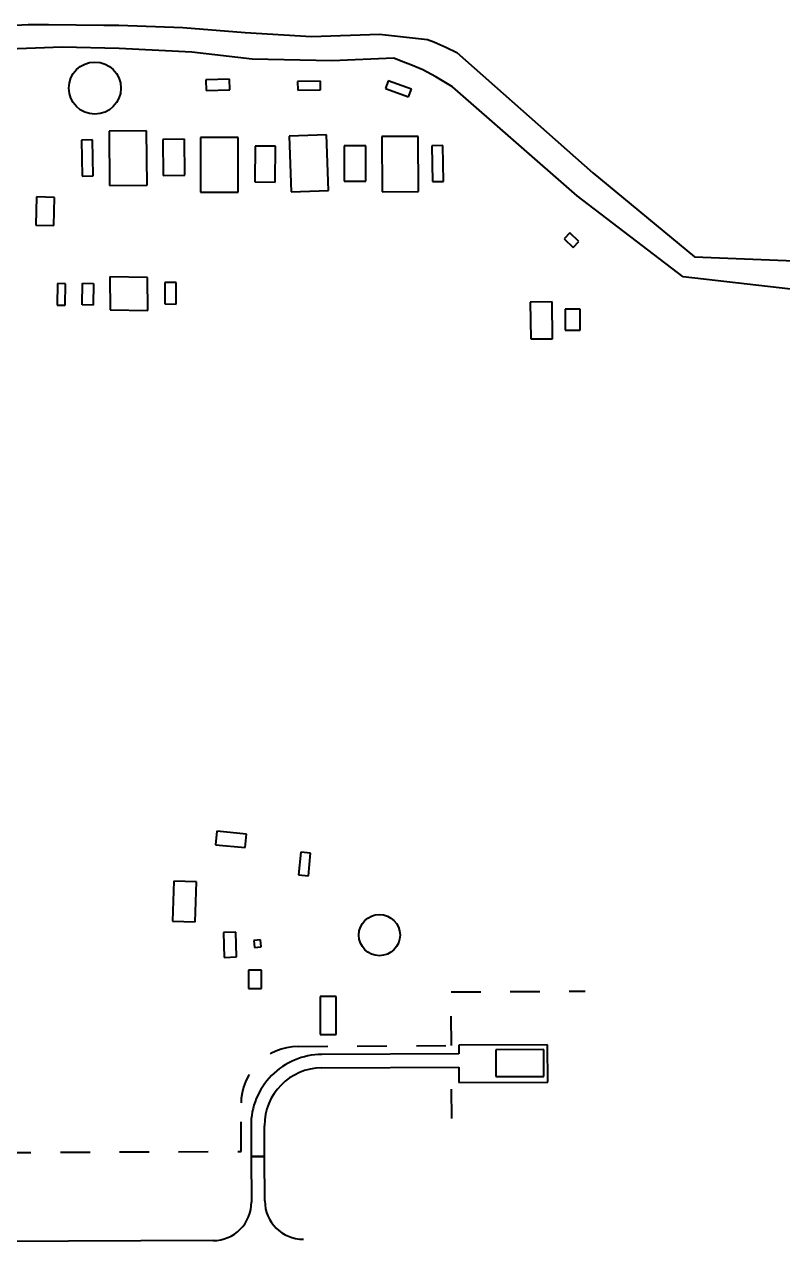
# Model space of a CAD drawing. Header units: metres. Extents: x 625987 to 635197, y 3048449 to 3066446.
# Drawn here: x 634615.686 to 634618.253, y 3063200.99 to 3063205.119 of the extents above; entities that cross this region are included whole.
import ezdxf

# ---------------------------------------------------------------- set-up
doc = ezdxf.new("R2010")
doc.units = ezdxf.units.M
doc.linetypes.add('DASHED', pattern=[0.75, 0.5, -0.25])
for name, color, linetype, lineweight in [('C-BLDG', 253, 'Continuous', 5), ('C-FENC-AIRF-SECU', 253, 'DASHED', 0), ('C-ROAD-AIRF', 253, 'Continuous', 5), ('C-ROAD-LAND', 253, 'Continuous', 9)]:
    doc.layers.add(name, color=color, linetype=linetype, lineweight=lineweight)

msp = doc.modelspace()

# ---------------------------------------------------------------- linework, layer by layer
at = {"layer": 'C-BLDG', "lineweight": 40}
for p, q in [((634616.38, 3063204.9338, 24568986.0801), (634616.2994, 3063204.9314, 24568986.0801)), ((634616.38, 3063204.9338, 24568986.0801), (634616.2994, 3063204.9314, 24568986.0801)), ((634616.2994, 3063204.9314, 24568986.0801), (634616.3005, 3063204.8948, 24568986.0801)), ((634616.2994, 3063204.9314, 24568986.0801), (634616.3005, 3063204.8948, 24568986.0801)), ((634616.3811, 3063204.8972, 24568986.0801), (634616.38, 3063204.9338, 24568986.0801)), ((634616.3811, 3063204.8972, 24568986.0801), (634616.38, 3063204.9338, 24568986.0801)), ((634616.688, 3063204.927, 24568986.0801), (634616.6106, 3063204.9263, 24568986.0801)), ((634616.688, 3063204.927, 24568986.0801), (634616.6106, 3063204.9263, 24568986.0801)), ((634616.6106, 3063204.9263, 24568986.0801), (634616.6109, 3063204.8967, 24568986.0801)), ((634616.6106, 3063204.9263, 24568986.0801), (634616.6109, 3063204.8967, 24568986.0801)), ((634616.6883, 3063204.8974, 24568986.0801), (634616.688, 3063204.927, 24568986.0801)), ((634616.6883, 3063204.8974, 24568986.0801), (634616.688, 3063204.927, 24568986.0801)), ((634616.9174, 3063204.928, 24568986.0801), (634616.9081, 3063204.9023, 24568986.0801)), ((634616.9174, 3063204.928, 24568986.0801), (634616.9081, 3063204.9023, 24568986.0801)), ((634616.9957, 3063204.8997, 24568986.0801), (634616.9174, 3063204.928, 24568986.0801)), ((634616.9957, 3063204.8997, 24568986.0801), (634616.9174, 3063204.928, 24568986.0801)), ((634616.3005, 3063204.8948, 24568986.0801), (634616.3811, 3063204.8972, 24568986.0801)), ((634616.3005, 3063204.8948, 24568986.0801), (634616.3811, 3063204.8972, 24568986.0801)), ((634616.6109, 3063204.8967, 24568986.0801), (634616.6883, 3063204.8974, 24568986.0801)), ((634616.6109, 3063204.8967, 24568986.0801), (634616.6883, 3063204.8974, 24568986.0801)), ((634616.9081, 3063204.9023, 24568986.0801), (634616.9864, 3063204.874, 24568986.0801)), ((634616.9081, 3063204.9023, 24568986.0801), (634616.9864, 3063204.874, 24568986.0801)), ((634616.9864, 3063204.874, 24568986.0801), (634616.9957, 3063204.8997, 24568986.0801)), ((634616.9864, 3063204.874, 24568986.0801), (634616.9957, 3063204.8997, 24568986.0801)), ((634616.0995, 3063204.7584, 24568986.0801), (634615.9724, 3063204.7574, 24568986.0801)), ((634616.0995, 3063204.7584, 24568986.0801), (634615.9724, 3063204.7574, 24568986.0801)), ((634615.9724, 3063204.7574, 24568986.0801), (634615.9739, 3063204.5738, 24568986.0801)), ((634615.9724, 3063204.7574, 24568986.0801), (634615.9739, 3063204.5738, 24568986.0801)), ((634616.101, 3063204.5748, 24568986.0801), (634616.0995, 3063204.7584, 24568986.0801)), ((634616.101, 3063204.5748, 24568986.0801), (634616.0995, 3063204.7584, 24568986.0801)), ((634615.9166, 3063204.7281, 24568986.0801), (634615.8793, 3063204.7275, 24568986.0801)), ((634615.9166, 3063204.7281, 24568986.0801), (634615.8793, 3063204.7275, 24568986.0801)), ((634615.8793, 3063204.7275, 24568986.0801), (634615.8814, 3063204.6057, 24568986.0801)), ((634615.8793, 3063204.7275, 24568986.0801), (634615.8814, 3063204.6057, 24568986.0801)), ((634615.9187, 3063204.6063, 24568986.0801), (634615.9166, 3063204.7281, 24568986.0801)), ((634615.9187, 3063204.6063, 24568986.0801), (634615.9166, 3063204.7281, 24568986.0801)), ((634616.2276, 3063204.7303, 24568986.0801), (634616.1543, 3063204.7294, 24568986.0801)), ((634616.2276, 3063204.7303, 24568986.0801), (634616.1543, 3063204.7294, 24568986.0801)), ((634616.1543, 3063204.7294, 24568986.0801), (634616.1558, 3063204.6077, 24568986.0801)), ((634616.1543, 3063204.7294, 24568986.0801), (634616.1558, 3063204.6077, 24568986.0801)), ((634616.2291, 3063204.6086, 24568986.0801), (634616.2276, 3063204.7303, 24568986.0801)), ((634616.2291, 3063204.6086, 24568986.0801), (634616.2276, 3063204.7303, 24568986.0801)), ((634616.4096, 3063204.7359, 24568986.0801), (634616.2822, 3063204.7358, 24568986.0801)), ((634616.4096, 3063204.7359, 24568986.0801), (634616.2822, 3063204.7358, 24568986.0801)), ((634616.2822, 3063204.7358, 24568986.0801), (634616.2822, 3063204.5514, 24568986.0801)), ((634616.2822, 3063204.7358, 24568986.0801), (634616.2822, 3063204.5514, 24568986.0801)), ((634616.4097, 3063204.5515, 24568986.0801), (634616.4096, 3063204.7359, 24568986.0801)), ((634616.4097, 3063204.5515, 24568986.0801), (634616.4096, 3063204.7359, 24568986.0801)), ((634616.4667, 3063204.7074, 24568986.0801), (634616.4657, 3063204.5861, 24568986.0801)), ((634616.4667, 3063204.7074, 24568986.0801), (634616.4657, 3063204.5861, 24568986.0801)), ((634616.5362, 3063204.7069, 24568986.0801), (634616.4667, 3063204.7074, 24568986.0801)), ((634616.5362, 3063204.7069, 24568986.0801), (634616.4667, 3063204.7074, 24568986.0801)), ((634616.5352, 3063204.5855, 24568986.0801), (634616.5362, 3063204.7069, 24568986.0801)), ((634616.5352, 3063204.5855, 24568986.0801), (634616.5362, 3063204.7069, 24568986.0801)), ((634616.7087, 3063204.7451, 24568986.0801), (634616.5826, 3063204.7407, 24568986.0801)), ((634616.7087, 3063204.7451, 24568986.0801), (634616.5826, 3063204.7407, 24568986.0801)), ((634616.5826, 3063204.7407, 24568986.0801), (634616.5893, 3063204.552, 24568986.0801)), ((634616.5826, 3063204.7407, 24568986.0801), (634616.5893, 3063204.552, 24568986.0801)), ((634616.7154, 3063204.5565, 24568986.0801), (634616.7087, 3063204.7451, 24568986.0801)), ((634616.7154, 3063204.5565, 24568986.0801), (634616.7087, 3063204.7451, 24568986.0801)), ((634616.8413, 3063204.7086, 24568986.0801), (634616.7683, 3063204.7084, 24568986.0801)), ((634616.8413, 3063204.7086, 24568986.0801), (634616.7683, 3063204.7084, 24568986.0801)), ((634616.7683, 3063204.7084, 24568986.0801), (634616.7687, 3063204.5881, 24568986.0801)), ((634616.7683, 3063204.7084, 24568986.0801), (634616.7687, 3063204.5881, 24568986.0801)), ((634616.8417, 3063204.5883, 24568986.0801), (634616.8413, 3063204.7086, 24568986.0801)), ((634616.8417, 3063204.5883, 24568986.0801), (634616.8413, 3063204.7086, 24568986.0801)), ((634617.0193, 3063204.7396, 24568986.0801), (634616.8962, 3063204.7392, 24568986.0801)), ((634617.0193, 3063204.7396, 24568986.0801), (634616.8962, 3063204.7392, 24568986.0801)), ((634616.8962, 3063204.7392, 24568986.0801), (634616.8969, 3063204.5528, 24568986.0801)), ((634616.8962, 3063204.7392, 24568986.0801), (634616.8969, 3063204.5528, 24568986.0801)), ((634617.02, 3063204.5532, 24568986.0801), (634617.0193, 3063204.7396, 24568986.0801)), ((634617.02, 3063204.5532, 24568986.0801), (634617.0193, 3063204.7396, 24568986.0801)), ((634617.1018, 3063204.7091, 24568986.0801), (634617.0653, 3063204.7084, 24568986.0801)), ((634617.1018, 3063204.7091, 24568986.0801), (634617.0653, 3063204.7084, 24568986.0801)), ((634617.0653, 3063204.7084, 24568986.0801), (634617.0676, 3063204.587, 24568986.0801)), ((634617.0653, 3063204.7084, 24568986.0801), (634617.0676, 3063204.587, 24568986.0801)), ((634617.104, 3063204.5877, 24568986.0801), (634617.1018, 3063204.7091, 24568986.0801)), ((634617.104, 3063204.5877, 24568986.0801), (634617.1018, 3063204.7091, 24568986.0801)), ((634615.8814, 3063204.6057, 24568986.0801), (634615.9187, 3063204.6063, 24568986.0801)), ((634615.8814, 3063204.6057, 24568986.0801), (634615.9187, 3063204.6063, 24568986.0801)), ((634616.1558, 3063204.6077, 24568986.0801), (634616.2291, 3063204.6086, 24568986.0801)), ((634616.1558, 3063204.6077, 24568986.0801), (634616.2291, 3063204.6086, 24568986.0801)), ((634616.4657, 3063204.5861, 24568986.0801), (634616.5352, 3063204.5855, 24568986.0801)), ((634616.4657, 3063204.5861, 24568986.0801), (634616.5352, 3063204.5855, 24568986.0801)), ((634616.7687, 3063204.5881, 24568986.0801), (634616.8417, 3063204.5883, 24568986.0801)), ((634616.7687, 3063204.5881, 24568986.0801), (634616.8417, 3063204.5883, 24568986.0801)), ((634617.0676, 3063204.587, 24568986.0801), (634617.104, 3063204.5877, 24568986.0801)), ((634617.0676, 3063204.587, 24568986.0801), (634617.104, 3063204.5877, 24568986.0801)), ((634615.9739, 3063204.5738, 24568986.0801), (634616.101, 3063204.5748, 24568986.0801)), ((634615.9739, 3063204.5738, 24568986.0801), (634616.101, 3063204.5748, 24568986.0801)), ((634616.2822, 3063204.5514, 24568986.0801), (634616.4097, 3063204.5515, 24568986.0801)), ((634616.2822, 3063204.5514, 24568986.0801), (634616.4097, 3063204.5515, 24568986.0801)), ((634616.5893, 3063204.552, 24568986.0801), (634616.7154, 3063204.5565, 24568986.0801)), ((634616.5893, 3063204.552, 24568986.0801), (634616.7154, 3063204.5565, 24568986.0801)), ((634616.8969, 3063204.5528, 24568986.0801), (634617.02, 3063204.5532, 24568986.0801)), ((634616.8969, 3063204.5528, 24568986.0801), (634617.02, 3063204.5532, 24568986.0801)), ((634615.7263, 3063204.5351, 24568986.0801), (634615.7239, 3063204.4399, 24568986.0801)), ((634615.7263, 3063204.5351, 24568986.0801), (634615.7239, 3063204.4399, 24568986.0801)), ((634615.7879, 3063204.5336, 24568986.0801), (634615.7263, 3063204.5351, 24568986.0801)), ((634615.7879, 3063204.5336, 24568986.0801), (634615.7263, 3063204.5351, 24568986.0801)), ((634615.7856, 3063204.4384, 24568986.0801), (634615.7879, 3063204.5336, 24568986.0801)), ((634615.7856, 3063204.4384, 24568986.0801), (634615.7879, 3063204.5336, 24568986.0801)), ((634615.7239, 3063204.4399, 24568986.0801), (634615.7856, 3063204.4384, 24568986.0801)), ((634615.7239, 3063204.4399, 24568986.0801), (634615.7856, 3063204.4384, 24568986.0801)), ((634617.5325, 3063204.4133, 24568986.0801), (634617.5132, 3063204.3933, 24568986.0801)), ((634617.5325, 3063204.4133, 24568986.0801), (634617.5132, 3063204.3933, 24568986.0801)), ((634617.5132, 3063204.3933, 24568986.0801), (634617.5431, 3063204.3645, 24568986.0801)), ((634617.5132, 3063204.3933, 24568986.0801), (634617.5431, 3063204.3645, 24568986.0801)), ((634617.5624, 3063204.3845, 24568986.0801), (634617.5325, 3063204.4133, 24568986.0801)), ((634617.5624, 3063204.3845, 24568986.0801), (634617.5325, 3063204.4133, 24568986.0801)), ((634617.5431, 3063204.3645, 24568986.0801), (634617.5624, 3063204.3845, 24568986.0801)), ((634617.5431, 3063204.3645, 24568986.0801), (634617.5624, 3063204.3845, 24568986.0801)), ((634615.9749, 3063204.2653, 24568986.0801), (634615.9764, 3063204.1528, 24568986.0801)), ((634616.102, 3063204.263, 24568986.0801), (634615.9749, 3063204.2653, 24568986.0801)), ((634615.9749, 3063204.2653, 24568986.0801), (634615.9764, 3063204.1528, 24568986.0801)), ((634616.102, 3063204.263, 24568986.0801), (634615.9749, 3063204.2653, 24568986.0801)), ((634616.1035, 3063204.1505, 24568986.0801), (634616.102, 3063204.263, 24568986.0801)), ((634616.1035, 3063204.1505, 24568986.0801), (634616.102, 3063204.263, 24568986.0801)), ((634615.7976, 3063204.2418, 24568986.0801), (634615.7966, 3063204.1685, 24568986.0801)), ((634615.7976, 3063204.2418, 24568986.0801), (634615.7966, 3063204.1685, 24568986.0801)), ((634615.8245, 3063204.2414, 24568986.0801), (634615.7976, 3063204.2418, 24568986.0801)), ((634615.8245, 3063204.2414, 24568986.0801), (634615.7976, 3063204.2418, 24568986.0801)), ((634615.8235, 3063204.1689, 24568986.0801), (634615.8245, 3063204.2414, 24568986.0801)), ((634615.8235, 3063204.1689, 24568986.0801), (634615.8245, 3063204.2414, 24568986.0801)), ((634615.8809, 3063204.1698, 24568986.0801), (634615.8823, 3063204.2431, 24568986.0801)), ((634615.8809, 3063204.1698, 24568986.0801), (634615.8823, 3063204.2431, 24568986.0801)), ((634615.8823, 3063204.2431, 24568986.0801), (634615.9198, 3063204.2424, 24568986.0801)), ((634615.8823, 3063204.2431, 24568986.0801), (634615.9198, 3063204.2424, 24568986.0801)), ((634615.9198, 3063204.2424, 24568986.0801), (634615.9181, 3063204.1691, 24568986.0801)), ((634615.9198, 3063204.2424, 24568986.0801), (634615.9181, 3063204.1691, 24568986.0801)), ((634616.1616, 3063204.2461, 24568986.0801), (634616.1616, 3063204.173, 24568986.0801)), ((634616.1994, 3063204.2452, 24568986.0801), (634616.1616, 3063204.2461, 24568986.0801)), ((634616.1616, 3063204.2461, 24568986.0801), (634616.1616, 3063204.173, 24568986.0801)), ((634616.1994, 3063204.2452, 24568986.0801), (634616.1616, 3063204.2461, 24568986.0801)), ((634616.1995, 3063204.1721, 24568986.0801), (634616.1994, 3063204.2452, 24568986.0801)), ((634616.1995, 3063204.1721, 24568986.0801), (634616.1994, 3063204.2452, 24568986.0801)), ((634615.9181, 3063204.1691, 24568986.0801), (634615.8809, 3063204.1698, 24568986.0801)), ((634615.9181, 3063204.1691, 24568986.0801), (634615.8809, 3063204.1698, 24568986.0801)), ((634616.1616, 3063204.173, 24568986.0801), (634616.1995, 3063204.1721, 24568986.0801)), ((634616.1616, 3063204.173, 24568986.0801), (634616.1995, 3063204.1721, 24568986.0801)), ((634617.4728, 3063204.18, 24568986.0801), (634617.3984, 3063204.1794, 24568986.0801)), ((634617.4728, 3063204.18, 24568986.0801), (634617.3984, 3063204.1794, 24568986.0801)), ((634617.3984, 3063204.1794, 24568986.0801), (634617.3997, 3063204.0545, 24568986.0801)), ((634617.3984, 3063204.1794, 24568986.0801), (634617.3997, 3063204.0545, 24568986.0801)), ((634617.4741, 3063204.0552, 24568986.0801), (634617.4728, 3063204.18, 24568986.0801)), ((634617.4741, 3063204.0552, 24568986.0801), (634617.4728, 3063204.18, 24568986.0801)), ((634615.7966, 3063204.1685, 24568986.0801), (634615.8235, 3063204.1689, 24568986.0801)), ((634615.7966, 3063204.1685, 24568986.0801), (634615.8235, 3063204.1689, 24568986.0801)), ((634615.9764, 3063204.1528, 24568986.0801), (634616.1035, 3063204.1505, 24568986.0801)), ((634615.9764, 3063204.1528, 24568986.0801), (634616.1035, 3063204.1505, 24568986.0801)), ((634617.5163, 3063204.155, 24568986.0801), (634617.5161, 3063204.0843, 24568986.0801)), ((634617.5163, 3063204.155, 24568986.0801), (634617.5161, 3063204.0843, 24568986.0801)), ((634617.5674, 3063204.1548, 24568986.0801), (634617.5163, 3063204.155, 24568986.0801)), ((634617.5674, 3063204.1548, 24568986.0801), (634617.5163, 3063204.155, 24568986.0801)), ((634617.5672, 3063204.0842, 24568986.0801), (634617.5674, 3063204.1548, 24568986.0801)), ((634617.5672, 3063204.0842, 24568986.0801), (634617.5674, 3063204.1548, 24568986.0801)), ((634617.3997, 3063204.0545, 24568986.0801), (634617.4741, 3063204.0552, 24568986.0801)), ((634617.3997, 3063204.0545, 24568986.0801), (634617.4741, 3063204.0552, 24568986.0801)), ((634617.5161, 3063204.0843, 24568986.0801), (634617.5672, 3063204.0842, 24568986.0801)), ((634617.5161, 3063204.0843, 24568986.0801), (634617.5672, 3063204.0842, 24568986.0801)), ((634616.3373, 3063202.3885, 24568986.0801), (634616.333, 3063202.3428, 24568986.0801)), ((634616.3373, 3063202.3885, 24568986.0801), (634616.333, 3063202.3428, 24568986.0801)), ((634616.4377, 3063202.379, 24568986.0801), (634616.3373, 3063202.3885, 24568986.0801)), ((634616.4377, 3063202.379, 24568986.0801), (634616.3373, 3063202.3885, 24568986.0801)), ((634616.4334, 3063202.3334, 24568986.0801), (634616.4377, 3063202.379, 24568986.0801)), ((634616.4334, 3063202.3334, 24568986.0801), (634616.4377, 3063202.379, 24568986.0801)), ((634616.333, 3063202.3428, 24568986.0801), (634616.4334, 3063202.3334, 24568986.0801)), ((634616.333, 3063202.3428, 24568986.0801), (634616.4334, 3063202.3334, 24568986.0801)), ((634616.6219, 3063202.318, 24568986.0801), (634616.6142, 3063202.2409, 24568986.0801)), ((634616.6219, 3063202.318, 24568986.0801), (634616.6142, 3063202.2409, 24568986.0801)), ((634616.6548, 3063202.3148, 24568986.0801), (634616.6219, 3063202.318, 24568986.0801)), ((634616.6548, 3063202.3148, 24568986.0801), (634616.6219, 3063202.318, 24568986.0801)), ((634616.6471, 3063202.2376, 24568986.0801), (634616.6548, 3063202.3148, 24568986.0801)), ((634616.6471, 3063202.2376, 24568986.0801), (634616.6548, 3063202.3148, 24568986.0801)), ((634616.6142, 3063202.2409, 24568986.0801), (634616.6471, 3063202.2376, 24568986.0801)), ((634616.6142, 3063202.2409, 24568986.0801), (634616.6471, 3063202.2376, 24568986.0801)), ((634616.1916, 3063202.2202, 24568986.0801), (634616.1875, 3063202.0838, 24568986.0801)), ((634616.1916, 3063202.2202, 24568986.0801), (634616.1875, 3063202.0838, 24568986.0801)), ((634616.268, 3063202.2179, 24568986.0801), (634616.1916, 3063202.2202, 24568986.0801)), ((634616.268, 3063202.2179, 24568986.0801), (634616.1916, 3063202.2202, 24568986.0801)), ((634616.2639, 3063202.0815, 24568986.0801), (634616.268, 3063202.2179, 24568986.0801)), ((634616.2639, 3063202.0815, 24568986.0801), (634616.268, 3063202.2179, 24568986.0801)), ((634616.1875, 3063202.0838, 24568986.0801), (634616.2639, 3063202.0815, 24568986.0801)), ((634616.1875, 3063202.0838, 24568986.0801), (634616.2639, 3063202.0815, 24568986.0801)), ((634616.4016, 3063202.0467, 24568986.0801), (634616.3593, 3063202.0454, 24568986.0801)), ((634616.4016, 3063202.0467, 24568986.0801), (634616.3593, 3063202.0454, 24568986.0801)), ((634616.3593, 3063202.0454, 24568986.0801), (634616.3619, 3063201.9619, 24568986.0801)), ((634616.3593, 3063202.0454, 24568986.0801), (634616.3619, 3063201.9619, 24568986.0801)), ((634616.4043, 3063201.9632, 24568986.0801), (634616.4016, 3063202.0467, 24568986.0801)), ((634616.4043, 3063201.9632, 24568986.0801), (634616.4016, 3063202.0467, 24568986.0801)), ((634616.4852, 3063202.0216, 24568986.0801), (634616.462, 3063202.0193, 24568986.0801)), ((634616.4852, 3063202.0216, 24568986.0801), (634616.462, 3063202.0193, 24568986.0801)), ((634616.462, 3063202.0193, 24568986.0801), (634616.4644, 3063201.9954, 24568986.0801)), ((634616.462, 3063202.0193, 24568986.0801), (634616.4644, 3063201.9954, 24568986.0801)), ((634616.4644, 3063201.9954, 24568986.0801), (634616.4875, 3063201.9977, 24568986.0801)), ((634616.4644, 3063201.9954, 24568986.0801), (634616.4875, 3063201.9977, 24568986.0801)), ((634616.4875, 3063201.9977, 24568986.0801), (634616.4852, 3063202.0216, 24568986.0801)), ((634616.4875, 3063201.9977, 24568986.0801), (634616.4852, 3063202.0216, 24568986.0801)), ((634616.3619, 3063201.9619, 24568986.0801), (634616.4043, 3063201.9632, 24568986.0801)), ((634616.3619, 3063201.9619, 24568986.0801), (634616.4043, 3063201.9632, 24568986.0801)), ((634616.488, 3063201.918, 24568986.0801), (634616.4443, 3063201.918, 24568986.0801)), ((634616.4443, 3063201.918, 24568986.0801), (634616.4443, 3063201.8559, 24568986.0801)), ((634616.488, 3063201.918, 24568986.0801), (634616.4443, 3063201.918, 24568986.0801)), ((634616.4443, 3063201.918, 24568986.0801), (634616.4443, 3063201.8559, 24568986.0801)), ((634616.488, 3063201.8559, 24568986.0801), (634616.488, 3063201.918, 24568986.0801)), ((634616.488, 3063201.8559, 24568986.0801), (634616.488, 3063201.918, 24568986.0801)), ((634616.4443, 3063201.8559, 24568986.0801), (634616.488, 3063201.8559, 24568986.0801)), ((634616.4443, 3063201.8559, 24568986.0801), (634616.488, 3063201.8559, 24568986.0801)), ((634616.7413, 3063201.8297, 24568986.0801), (634616.6867, 3063201.8297, 24568986.0801)), ((634616.6867, 3063201.8297, 24568986.0801), (634616.687, 3063201.7003, 24568986.0801)), ((634616.7413, 3063201.8297, 24568986.0801), (634616.6867, 3063201.8297, 24568986.0801)), ((634616.6867, 3063201.8297, 24568986.0801), (634616.687, 3063201.7003, 24568986.0801)), ((634616.7415, 3063201.7004, 24568986.0801), (634616.7413, 3063201.8297, 24568986.0801)), ((634616.7415, 3063201.7004, 24568986.0801), (634616.7413, 3063201.8297, 24568986.0801)), ((634616.687, 3063201.7003, 24568986.0801), (634616.7415, 3063201.7004, 24568986.0801)), ((634616.687, 3063201.7003, 24568986.0801), (634616.7415, 3063201.7004, 24568986.0801)), ((634617.444, 3063201.6497, 24568986.0801), (634617.2815, 3063201.6487, 24568986.0801)), ((634617.444, 3063201.6497, 24568986.0801), (634617.2815, 3063201.6487, 24568986.0801)), ((634617.2815, 3063201.6487, 24568986.0801), (634617.2821, 3063201.5582, 24568986.0801)), ((634617.2815, 3063201.6487, 24568986.0801), (634617.2821, 3063201.5582, 24568986.0801)), ((634617.4447, 3063201.5591, 24568986.0801), (634617.444, 3063201.6497, 24568986.0801)), ((634617.4447, 3063201.5591, 24568986.0801), (634617.444, 3063201.6497, 24568986.0801)), ((634617.2821, 3063201.5582, 24568986.0801), (634617.4447, 3063201.5591, 24568986.0801)), ((634617.2821, 3063201.5582, 24568986.0801), (634617.4447, 3063201.5591, 24568986.0801))]:
    msp.add_line(p, q, dxfattribs=at)
for centre, major_axis, start_param, end_param in [((634615.9243, 3063204.9035, 24568986.0801), (0.0624, 0.0624), 5.497787, 11.780972), ((634615.9243, 3063204.9035, 24568986.0801), (0.0624, 0.0624), 5.497787, 11.780972), ((634616.8877, 3063202.037, 24568986.0801), (-0.0492, 0.0492), 3.926991, 10.210176), ((634616.8877, 3063202.037, 24568986.0801), (-0.0492, 0.0492), 3.926991, 10.210176)]:
    msp.add_ellipse(centre, major_axis=major_axis, ratio=1, start_param=start_param, end_param=end_param, dxfattribs=at)
at = {"layer": 'C-FENC-AIRF-SECU', "lineweight": 40, "ltscale": 0.2}
for p, q in [((634617.1304, 3063201.8452, 24568986.0801), (634617.5846, 3063201.8474, 24568986.0801)), ((634617.1304, 3063201.8452, 24568986.0801), (634617.5846, 3063201.8474, 24568986.0801)), ((634617.1313, 3063201.6633, 24568986.0801), (634617.1304, 3063201.8452, 24568986.0801)), ((634617.1313, 3063201.6633, 24568986.0801), (634617.1304, 3063201.8452, 24568986.0801)), ((634616.6127, 3063201.6602, 24568986.0801), (634617.1313, 3063201.6633, 24568986.0801)), ((634616.6127, 3063201.6602, 24568986.0801), (634617.1313, 3063201.6633, 24568986.0801)), ((634617.1324, 3063201.4163, 24568986.0801), (634617.1316, 3063201.5897, 24568986.0801)), ((634617.1324, 3063201.4163, 24568986.0801), (634617.1316, 3063201.5897, 24568986.0801)), ((634616.4197, 3063201.3052, 24568986.0801), (634616.4189, 3063201.4643, 24568986.0801)), ((634616.4197, 3063201.3052, 24568986.0801), (634616.4189, 3063201.4643, 24568986.0801)), ((634613.0079, 3063201.289, 24568986.0801), (634616.4197, 3063201.3052, 24568986.0801)), ((634613.0079, 3063201.289, 24568986.0801), (634616.4197, 3063201.3052, 24568986.0801))]:
    msp.add_line(p, q, dxfattribs=at)
msp.add_ellipse((634616.6139, 3063201.4652, 24568986.0801), major_axis=(-0.1378, 0.1378), ratio=1, start_param=-0.779426, end_param=0.790136, dxfattribs=at)
msp.add_ellipse((634616.6139, 3063201.4652, 24568986.0801), major_axis=(-0.1378, 0.1378), ratio=1, start_param=-0.779426, end_param=0.790136, dxfattribs=at)
at = {"layer": 'C-ROAD-AIRF', "lineweight": 40}
for p, q in [((634617.4568, 3063201.6657, 24568986.0801), (634617.1563, 3063201.6643, 24568986.0801)), ((634617.4568, 3063201.6657, 24568986.0801), (634617.1563, 3063201.6643, 24568986.0801)), ((634617.1563, 3063201.6643, 24568986.0801), (634617.1564, 3063201.6353, 24568986.0801)), ((634617.1563, 3063201.6643, 24568986.0801), (634617.1564, 3063201.6353, 24568986.0801)), ((634617.4574, 3063201.5393, 24568986.0801), (634617.4568, 3063201.6657, 24568986.0801)), ((634617.4574, 3063201.5393, 24568986.0801), (634617.4568, 3063201.6657, 24568986.0801)), ((634617.1564, 3063201.6353, 24568986.0801), (634616.6922, 3063201.6331, 24568986.0801)), ((634617.1564, 3063201.6353, 24568986.0801), (634616.6922, 3063201.6331, 24568986.0801)), ((634616.6924, 3063201.5876, 24568986.0801), (634617.1566, 3063201.5898, 24568986.0801)), ((634616.6924, 3063201.5876, 24568986.0801), (634617.1566, 3063201.5898, 24568986.0801)), ((634617.1566, 3063201.5898, 24568986.0801), (634617.1569, 3063201.5379, 24568986.0801)), ((634617.1566, 3063201.5898, 24568986.0801), (634617.1569, 3063201.5379, 24568986.0801)), ((634617.1569, 3063201.5379, 24568986.0801), (634617.4574, 3063201.5393, 24568986.0801)), ((634617.1569, 3063201.5379, 24568986.0801), (634617.4574, 3063201.5393, 24568986.0801)), ((634616.4529, 3063201.3916, 24568986.0801), (634616.4534, 3063201.288, 24568986.0801)), ((634616.4529, 3063201.3916, 24568986.0801), (634616.4534, 3063201.288, 24568986.0801)), ((634616.4989, 3063201.2882, 24568986.0801), (634616.4984, 3063201.3918, 24568986.0801)), ((634616.4989, 3063201.2882, 24568986.0801), (634616.4984, 3063201.3918, 24568986.0801)), ((634616.4989, 3063201.2882, 24568986.0801), (634616.4534, 3063201.288, 24568986.0801)), ((634616.4534, 3063201.288, 24568986.0801), (634616.4989, 3063201.2882, 24568986.0801)), ((634616.4989, 3063201.2882, 24568986.0801), (634616.4534, 3063201.288, 24568986.0801)), ((634616.4534, 3063201.288, 24568986.0801), (634616.4989, 3063201.2882, 24568986.0801)), ((634616.4534, 3063201.288, 24568986.0801), (634616.4541, 3063201.1339, 24568986.0801)), ((634616.4534, 3063201.288, 24568986.0801), (634616.4541, 3063201.1339, 24568986.0801)), ((634616.4996, 3063201.1374, 24568986.0801), (634616.4989, 3063201.2882, 24568986.0801)), ((634616.4996, 3063201.1374, 24568986.0801), (634616.4989, 3063201.2882, 24568986.0801)), ((634616.3248, 3063201.0033, 24568986.0801), (634613.3393, 3063200.9898, 24568986.0801)), ((634616.3248, 3063201.0033, 24568986.0801), (634613.3393, 3063200.9898, 24568986.0801))]:
    msp.add_line(p, q, dxfattribs=at)
for centre, major_axis, start_param, end_param in [((634616.6933, 3063201.3927, 24568986.0801), (0.17, 0.17), 0.790136, 2.360933), ((634616.6933, 3063201.3927, 24568986.0801), (0.17, 0.17), 0.790136, 2.360933), ((634616.6933, 3063201.3927, 24568986.0801), (-0.1378, 0.1378), -0.780661, 0.790135), ((634616.6933, 3063201.3927, 24568986.0801), (-0.1378, 0.1378), -0.780661, 0.790135), ((634616.3242, 3063201.1332, 24568986.0801), (0.0919, 0.0919), 3.931474, 5.502525), ((634616.3242, 3063201.1332, 24568986.0801), (0.0919, 0.0919), 3.931474, 5.502525), ((634616.6297, 3063201.138, 24568986.0801), (-0.092, 0.092), 0.790489, 2.360082), ((634616.6297, 3063201.138, 24568986.0801), (-0.092, 0.092), 0.790489, 2.360082)]:
    msp.add_ellipse(centre, major_axis=major_axis, ratio=1, start_param=start_param, end_param=end_param, dxfattribs=at)
at = {"layer": 'C-ROAD-LAND', "lineweight": 40}
for p, q in [((634615.4133, 3063205.1037, 24568986.0801), (634615.6984, 3063205.119, 24568986.0801)), ((634615.4133, 3063205.1037, 24568986.0801), (634615.6984, 3063205.119, 24568986.0801)), ((634615.6984, 3063205.119, 24568986.0801), (634615.7669, 3063205.1185, 24568986.0801)), ((634615.6984, 3063205.119, 24568986.0801), (634615.7669, 3063205.1185, 24568986.0801)), ((634615.7669, 3063205.1185, 24568986.0801), (634615.9551, 3063205.1161, 24568986.0801)), ((634615.7669, 3063205.1185, 24568986.0801), (634615.9551, 3063205.1161, 24568986.0801)), ((634615.9551, 3063205.1161, 24568986.0801), (634616.0056, 3063205.1168, 24568986.0801)), ((634615.9551, 3063205.1161, 24568986.0801), (634616.0056, 3063205.1168, 24568986.0801)), ((634616.0056, 3063205.1168, 24568986.0801), (634616.2218, 3063205.109, 24568986.0801)), ((634616.0056, 3063205.1168, 24568986.0801), (634616.2218, 3063205.109, 24568986.0801)), ((634616.2218, 3063205.109, 24568986.0801), (634616.4335, 3063205.0913, 24568986.0801)), ((634616.2218, 3063205.109, 24568986.0801), (634616.4335, 3063205.0913, 24568986.0801)), ((634616.4335, 3063205.0913, 24568986.0801), (634616.6579, 3063205.0776, 24568986.0801)), ((634616.4335, 3063205.0913, 24568986.0801), (634616.6579, 3063205.0776, 24568986.0801)), ((634616.6579, 3063205.0776, 24568986.0801), (634616.8883, 3063205.0854, 24568986.0801)), ((634616.6579, 3063205.0776, 24568986.0801), (634616.8883, 3063205.0854, 24568986.0801)), ((634616.8883, 3063205.0854, 24568986.0801), (634617.0505, 3063205.0677, 24568986.0801)), ((634616.8883, 3063205.0854, 24568986.0801), (634617.0505, 3063205.0677, 24568986.0801)), ((634615.814, 3063205.0418, 24568986.0801), (634615.601, 3063205.0339, 24568986.0801)), ((634615.814, 3063205.0418, 24568986.0801), (634615.601, 3063205.0339, 24568986.0801)), ((634616.0061, 3063205.038, 24568986.0801), (634615.814, 3063205.0418, 24568986.0801)), ((634616.0061, 3063205.038, 24568986.0801), (634615.814, 3063205.0418, 24568986.0801)), ((634616.2521, 3063205.0248, 24568986.0801), (634616.0061, 3063205.038, 24568986.0801)), ((634616.2521, 3063205.0248, 24568986.0801), (634616.0061, 3063205.038, 24568986.0801)), ((634617.0505, 3063205.0677, 24568986.0801), (634617.0716, 3063205.0604, 24568986.0801)), ((634617.0505, 3063205.0677, 24568986.0801), (634617.0716, 3063205.0604, 24568986.0801)), ((634617.0716, 3063205.0604, 24568986.0801), (634617.112, 3063205.0415, 24568986.0801)), ((634617.0716, 3063205.0604, 24568986.0801), (634617.112, 3063205.0415, 24568986.0801)), ((634617.112, 3063205.0415, 24568986.0801), (634617.1492, 3063205.0238, 24568986.0801)), ((634617.112, 3063205.0415, 24568986.0801), (634617.1492, 3063205.0238, 24568986.0801)), ((634616.4573, 3063205.0008, 24568986.0801), (634616.2521, 3063205.0248, 24568986.0801)), ((634616.4573, 3063205.0008, 24568986.0801), (634616.2521, 3063205.0248, 24568986.0801)), ((634616.7274, 3063204.9955, 24568986.0801), (634616.4573, 3063205.0008, 24568986.0801)), ((634616.7274, 3063204.9955, 24568986.0801), (634616.4573, 3063205.0008, 24568986.0801)), ((634616.9368, 3063205.0043, 24568986.0801), (634616.7274, 3063204.9955, 24568986.0801)), ((634616.9368, 3063205.0043, 24568986.0801), (634616.7274, 3063204.9955, 24568986.0801)), ((634616.9669, 3063204.9923, 24568986.0801), (634616.9368, 3063205.0043, 24568986.0801)), ((634616.9669, 3063204.9923, 24568986.0801), (634616.9368, 3063205.0043, 24568986.0801)), ((634617.1492, 3063205.0238, 24568986.0801), (634617.6096, 3063204.6171, 24568986.0801)), ((634617.1492, 3063205.0238, 24568986.0801), (634617.6096, 3063204.6171, 24568986.0801)), ((634616.9944, 3063204.982, 24568986.0801), (634616.9669, 3063204.9923, 24568986.0801)), ((634616.9944, 3063204.982, 24568986.0801), (634616.9669, 3063204.9923, 24568986.0801)), ((634617.0342, 3063204.9648, 24568986.0801), (634616.9944, 3063204.982, 24568986.0801)), ((634617.0342, 3063204.9648, 24568986.0801), (634616.9944, 3063204.982, 24568986.0801)), ((634617.0783, 3063204.9419, 24568986.0801), (634617.0342, 3063204.9648, 24568986.0801)), ((634617.0783, 3063204.9419, 24568986.0801), (634617.0342, 3063204.9648, 24568986.0801)), ((634617.1347, 3063204.9072, 24568986.0801), (634617.0783, 3063204.9419, 24568986.0801)), ((634617.1347, 3063204.9072, 24568986.0801), (634617.0783, 3063204.9419, 24568986.0801)), ((634617.557, 3063204.5386, 24568986.0801), (634617.1347, 3063204.9072, 24568986.0801)), ((634617.557, 3063204.5386, 24568986.0801), (634617.1347, 3063204.9072, 24568986.0801)), ((634617.6096, 3063204.6171, 24568986.0801), (634617.9542, 3063204.332, 24568986.0801)), ((634617.6096, 3063204.6171, 24568986.0801), (634617.9542, 3063204.332, 24568986.0801)), ((634617.9155, 3063204.2645, 24568986.0801), (634617.557, 3063204.5386, 24568986.0801)), ((634617.9155, 3063204.2645, 24568986.0801), (634617.557, 3063204.5386, 24568986.0801)), ((634617.9542, 3063204.332, 24568986.0801), (634618.9316, 3063204.2943, 24568986.0801)), ((634617.9542, 3063204.332, 24568986.0801), (634618.9316, 3063204.2943, 24568986.0801)), ((634618.9255, 3063204.1493, 24568986.0801), (634617.9155, 3063204.2645, 24568986.0801)), ((634618.9255, 3063204.1493, 24568986.0801), (634617.9155, 3063204.2645, 24568986.0801))]:
    msp.add_line(p, q, dxfattribs=at)

doc.saveas('drawing.dxf')
